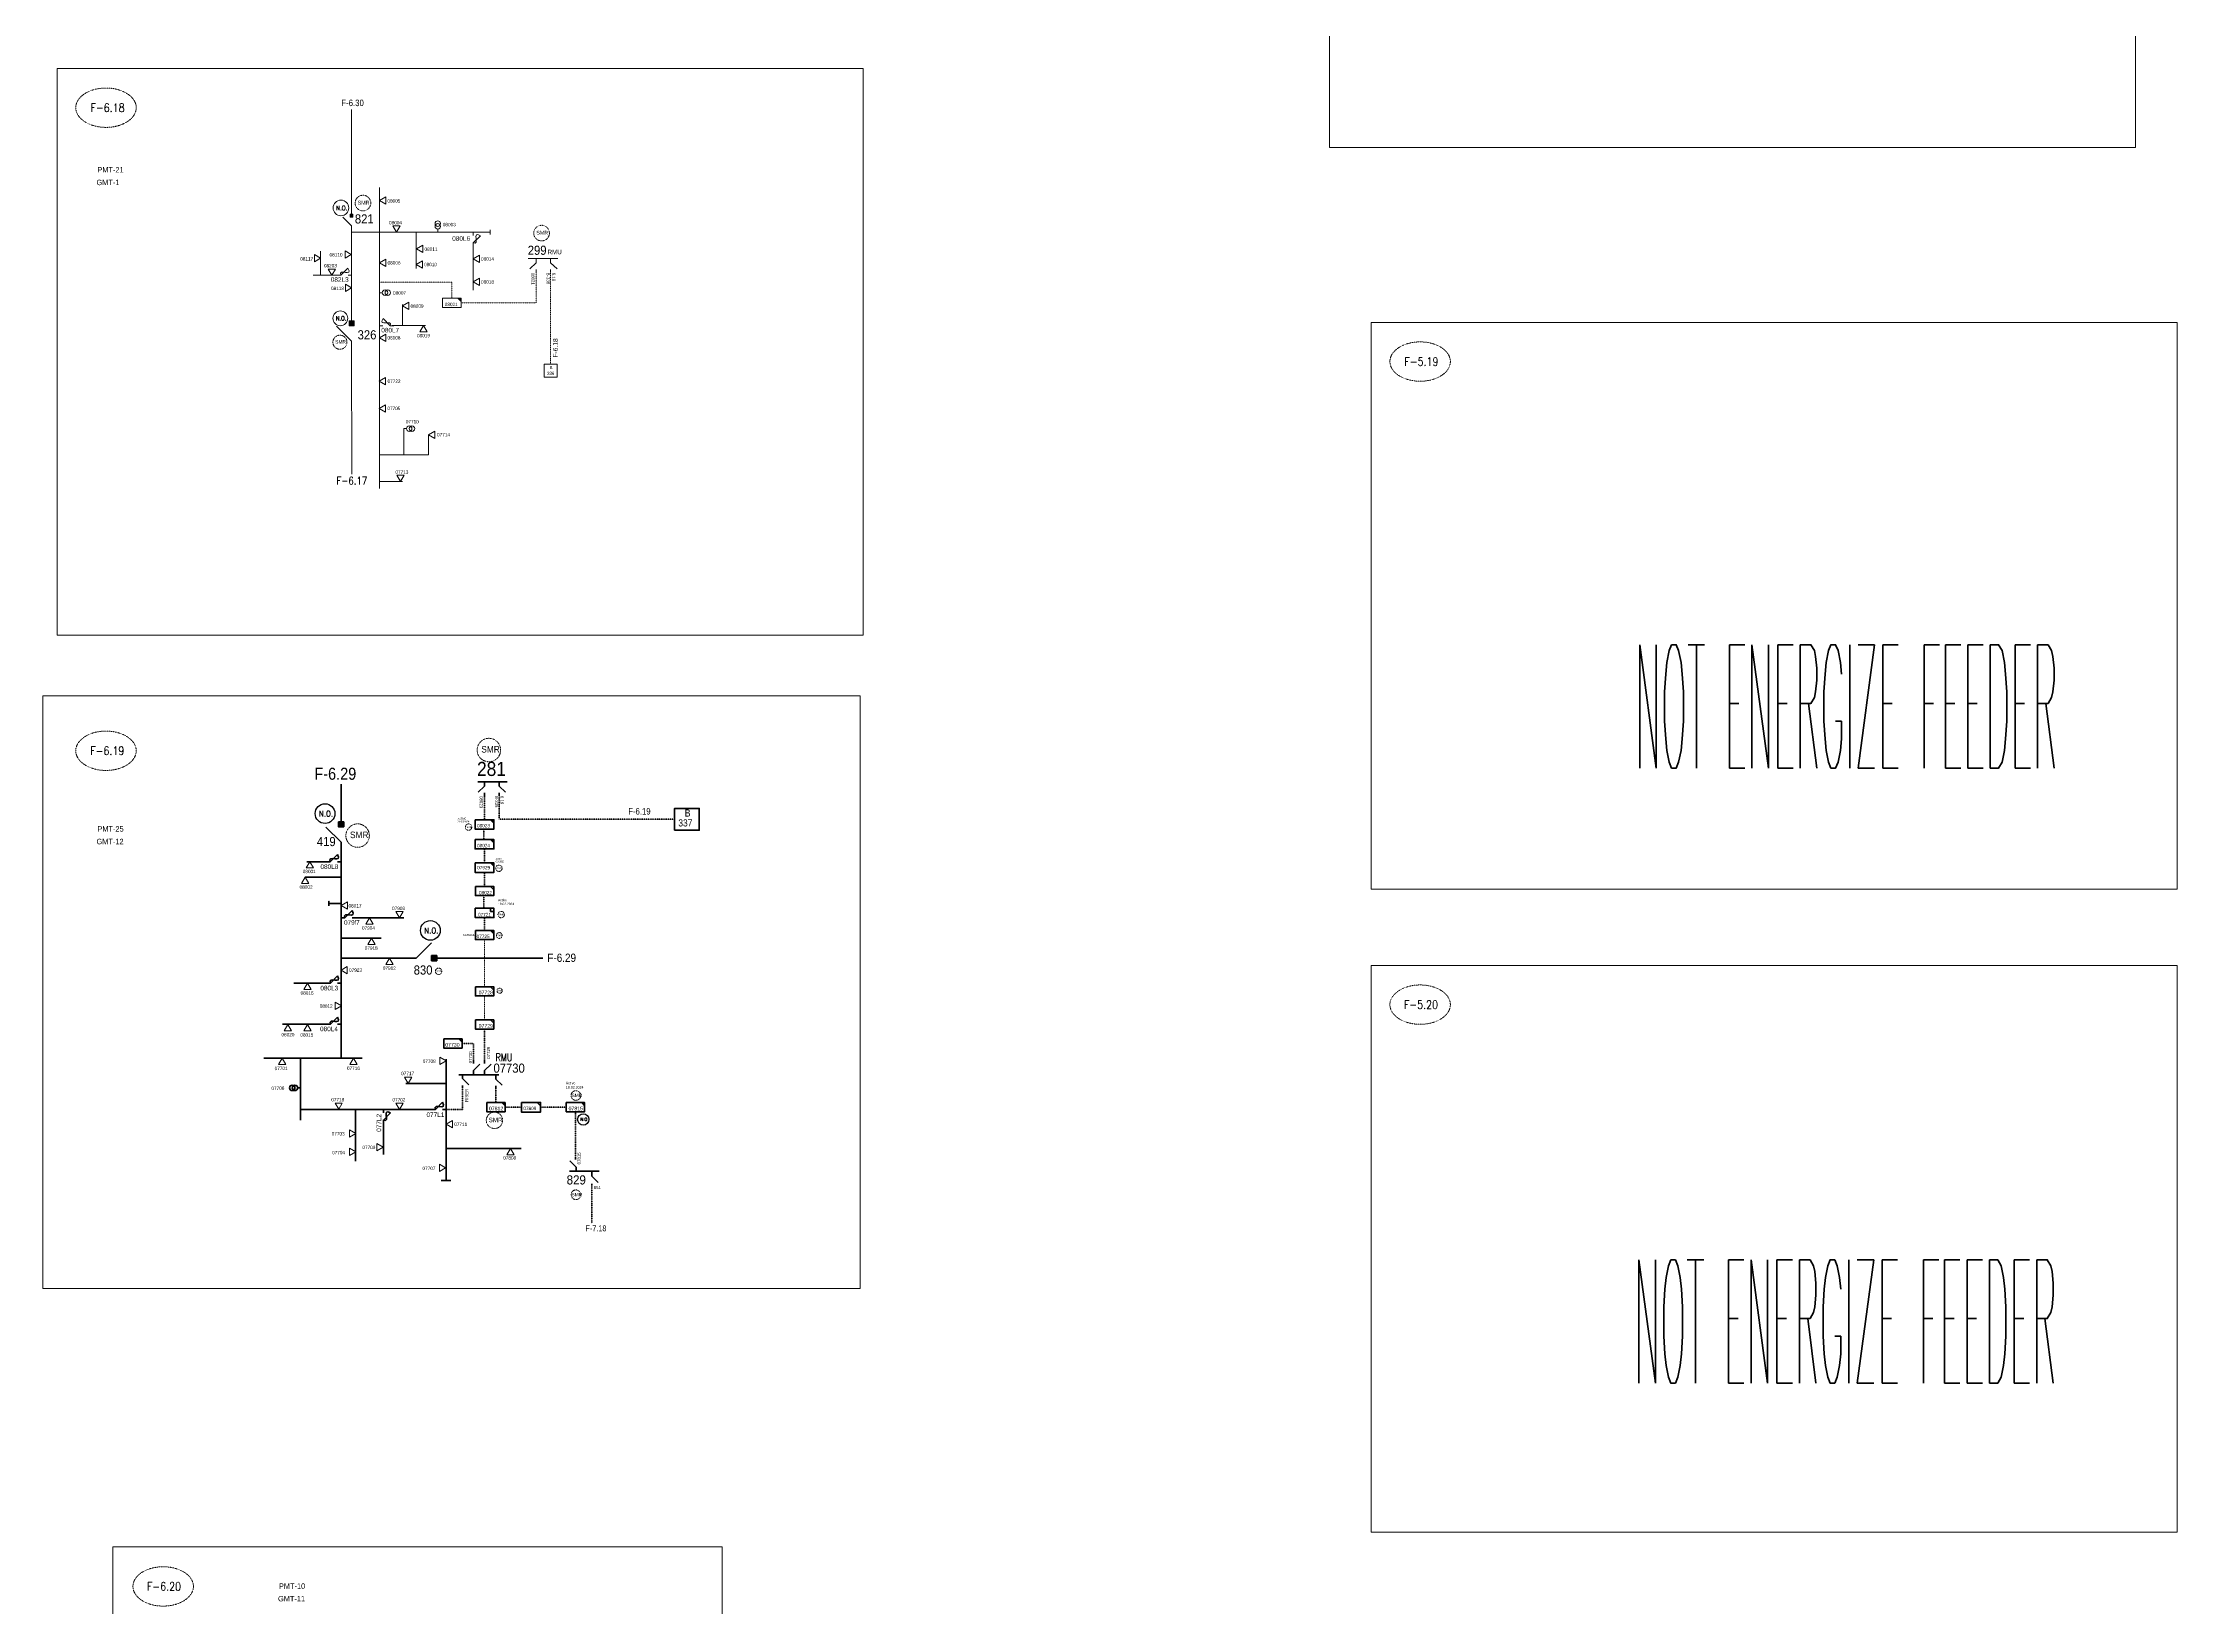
# Model space of a CAD drawing. Header units: metres. Extents: x 65984 to 144644, y -19036 to 23726.
# Drawn here: x 101617 to 103947, y 1067 to 2775 of the extents above; entities that cross this region are included whole.
import ezdxf
from ezdxf.enums import TextEntityAlignment as Align

# ---------------------------------------------------------------- set-up
doc = ezdxf.new("R2010")
doc.units = ezdxf.units.M
doc.header["$MEASUREMENT"] = 0
doc.linetypes.add('DGN Style 3', pattern=[0.013877, 0, -0.013877])
doc.layers.get('0').update_dxf_attribs({"color": 95, "lineweight": 40})
for name, color, linetype, lineweight in [('ABS', 7, 'Continuous', 40), ('ABS NUMBER', 112, 'Continuous', 30), ('d_eos', 111, 'Continuous', 40), ('d_eos no', 121, 'Continuous', 40), ('d_fco', 5, 'Continuous', 40), ('d_fco text', 95, 'Continuous', 40), ('d_oh branch', 94, 'Continuous', 40), ('d_switch', 95, 'Continuous', 40), ('d_tf', 1, 'Continuous', 40), ('d_tf no', 6, 'Continuous', 40), ('d_tf_200', 1, 'Continuous', 40), ('d_ug cable', 95, 'Continuous', 40), ('d_unit sub', 7, 'Continuous', 40), ('fedr no', 95, 'Continuous', 40), ('GRID STATION  04', 7, 'Continuous', 40), ('GRID STATION 01', 7, 'Continuous', 40), ('Level 37', 7, 'Continuous', 0), ('O H MAIN FEEDER', 4, 'Continuous', 100), ('SW N O', 114, 'Continuous', 30)]:
    doc.layers.add(name, color=color, linetype=linetype, lineweight=lineweight)
doc.styles.add('NASKHF', font='naskhf.shx', dxfattribs={"height": 8})
doc.styles.add('Style-Arial', font='arial.ttf')
doc.styles.add('Style-ENGINEERING', font='ENGINEERING.shx')
doc.styles.add('Style-msdefault', font='msdefault.shx')
doc.styles.add('Style-STANDARD', font='STANDARD.shx')

# ---------------------------------------------------------------- blocks, each defined once
blk = doc.blocks.new('TF_8')
at = {"color": 0, "linetype": 'ByBlock', "lineweight": -2}
blk.add_line((6.3, 4.95), (9.9, 1.35), dxfattribs=at)
blk.add_3dface([(-10.1, 4.95), (9.9, 4.95), (9.9, -5.05), (-10.1, -5.05)], dxfattribs=at)
blk = doc.blocks.new('exist.us-1000kva')
at = {"color": 0, "linetype": 'ByBlock', "lineweight": -2, "flags": 128}
blk.add_lwpolyline([(40, 12.9), (32.8, 20), (40, 20)], close=True, dxfattribs=at)
at = {"color": 0, "linetype": 'ByBlock', "lineweight": -2, "extrusion": (0, 0, -1)}
blk.add_solid([(-40, 12.9), (-32.8, 20), (-40, 20)], dxfattribs=at)
at = {"color": 0, "linetype": 'ByBlock', "lineweight": -2, "xscale": 2, "yscale": 2}
blk.add_blockref('TF_8', (20.2, 10.1), dxfattribs=at)
blk = doc.blocks.new('FUSE01')
at = {"color": 0, "linetype": 'ByBlock', "lineweight": -2}
blk.add_line((0, -17.15), (0, -22.55), dxfattribs=at)
at = {"color": 0, "linetype": 'ByBlock', "lineweight": -2, "flags": 128}
blk.add_lwpolyline([(0, 0.05), (0, -5.75), (-11.2, -16.95)], dxfattribs=at)
at = {"color": 0, "linetype": 'ByBlock', "lineweight": -2}
blk.add_open_spline([(-11.2, -16.95), (3.4, -25.35), (-11.6, -1.35), (0, -5.75)], degree=3, dxfattribs=at)
blk = doc.blocks.new('TFU_128')
at = {"layer": 'd_tf_200', "color": 18, "linetype": 'Continuous', "lineweight": 13}
blk.add_line((0, 10), (0, 0), dxfattribs=at)
for centre in [(0, 30), (0, 20)]:
    blk.add_circle(centre, 10, dxfattribs=at)
blk = doc.blocks.new('ABS2_1_1')
at = {"color": 0, "linetype": 'ByBlock', "lineweight": -2, "ltscale": 500}
for q in [(-29900, 43500), (0, 0)]:
    blk.add_line((0, 13600), q, dxfattribs=at)
at = {"color": 0, "linetype": 'ByBlock', "lineweight": -2, "ltscale": 500, "flags": 128}
for points in [[(5000, 43600), (-5000, 43600), (-5000, 53600), (5000, 53600)], [(3791, 49653), (3791, 49653), (3791, 49653)]]:
    blk.add_lwpolyline(points, close=True, dxfattribs=at)
at = {"color": 0, "linetype": 'ByBlock', "lineweight": -2, "ltscale": 500}
for points in [[(5000, 43600), (-5000, 43600), (5000, 53600), (-5000, 53600)], [(3791, 49653), (3791, 49653), (3791, 49653)]]:
    blk.add_solid(points, dxfattribs=at)
blk = doc.blocks.new('*U893')
at = {"layer": 'SW N O', "color": 3, "lineweight": 13}
blk.add_circle((0, 0), 16.8, dxfattribs=at)
at = {"layer": 'SW N O', "color": 3, "lineweight": 13, "style": 'Style-STANDARD'}
blk.add_text('N.O.', height=9.6, dxfattribs=at).set_placement((1.7, -0.2), align=Align.MIDDLE_CENTER)
blk = doc.blocks.new('TFU_19')
at = {"layer": 'd_tf_200', "color": 3, "linetype": 'Continuous', "lineweight": 53}
blk.add_line((0, 10), (0, 0), dxfattribs=at)
for centre in [(0, 30), (0, 20)]:
    blk.add_circle(centre, 10, dxfattribs=at)
blk = doc.blocks.new('TF3')
at = {"color": 0, "linetype": 'ByBlock', "lineweight": -2}
for p, q in [((11.3, 9), (18.3, 9)), ((18.3, 9), (18.3, 2))]:
    blk.add_line(p, q, dxfattribs=at)
at = {"color": 0, "linetype": 'ByBlock', "lineweight": -2, "flags": 128}
blk.add_lwpolyline([(18.3, 2), (11.3, 2), (11.3, 9)], dxfattribs=at)
at = {"color": 0, "linetype": 'ByBlock', "lineweight": -2}
blk.add_3dface([(-21.7, 9), (18.3, 9), (18.3, -11), (-21.7, -11)], dxfattribs=at)
blk = doc.blocks.new('TRA1_1069')
at = {"layer": 'd_tf', "color": 18, "linetype": 'Continuous', "lineweight": 13, "ltscale": 0.000374116, "extrusion": (0, 0, -1), "flags": 128}
blk.add_lwpolyline([(-10, -17), (0, 0), (10, -17)], close=True, dxfattribs=at)
blk = doc.blocks.new('TRA1_1068')
at = {"layer": 'd_tf', "color": 18, "linetype": 'Continuous', "lineweight": 13, "ltscale": 0.000374116, "xscale": 1.000046564039523, "yscale": 1.000046564039523, "zscale": 1.000046564039523, "rotation": 180}
blk.add_blockref('TRA1_1069', (0, 0), dxfattribs=at)
blk = doc.blocks.new('TRA1_1071')
at = {"layer": 'd_tf', "color": 18, "linetype": 'Continuous', "lineweight": 13, "ltscale": 0.000374116, "flags": 128}
blk.add_lwpolyline([(10, -17), (0, 0), (-10, -17)], close=True, dxfattribs=at)
blk = doc.blocks.new('TRA1_1070')
at = {"layer": 'd_tf', "color": 18, "linetype": 'Continuous', "lineweight": 13, "ltscale": 0.000374116, "xscale": 1.000046564039523, "yscale": 1.000046564039523, "zscale": 1.000046564039523, "rotation": 180}
blk.add_blockref('TRA1_1071', (0, 0), dxfattribs=at)
blk = doc.blocks.new('TRA1_1073')
at = {"layer": 'd_tf', "color": 18, "linetype": 'Continuous', "lineweight": 13, "ltscale": 0.000351504, "flags": 128}
blk.add_lwpolyline([(10, -17), (0, 0), (-10, -17)], close=True, dxfattribs=at)
blk = doc.blocks.new('TRA1_1072')
at = {"layer": 'd_tf', "color": 18, "linetype": 'Continuous', "lineweight": 13, "ltscale": 0.000351504, "xscale": 1.000046564039523, "yscale": 1.000046564039523, "zscale": 1.000046564039523, "rotation": 180}
blk.add_blockref('TRA1_1073', (0, 0), dxfattribs=at)
blk = doc.blocks.new('TRA1_1075')
at = {"layer": 'd_tf', "color": 18, "linetype": 'Continuous', "lineweight": 13, "ltscale": 0.000351504, "extrusion": (0, 0, -1), "flags": 128}
blk.add_lwpolyline([(-10, -17), (0, 0), (10, -17)], close=True, dxfattribs=at)
blk = doc.blocks.new('TRA1_1074')
at = {"layer": 'd_tf', "color": 18, "linetype": 'Continuous', "lineweight": 13, "ltscale": 0.000351504, "xscale": 1.000046564039522, "yscale": 1.000046564039522, "zscale": 1.000046564039522, "rotation": 180}
blk.add_blockref('TRA1_1075', (0, 0), dxfattribs=at)
blk = doc.blocks.new('TRA1_489')
at = {"layer": 'd_tf', "color": 3, "linetype": 'Continuous', "lineweight": 0, "ltscale": 0.000351504, "flags": 128}
blk.add_lwpolyline([(10, -17), (0, 0), (-10, -17)], close=True, dxfattribs=at)
blk = doc.blocks.new('TRA1_488')
at = {"layer": 'd_tf', "color": 3, "linetype": 'Continuous', "lineweight": 0, "ltscale": 0.000351504, "xscale": 1.000046564039523, "yscale": 1.000046564039523, "zscale": 1.000046564039523, "rotation": 180}
blk.add_blockref('TRA1_489', (0, 0), dxfattribs=at)
blk = doc.blocks.new('TRA1_491')
at = {"layer": 'd_tf', "color": 3, "linetype": 'Continuous', "lineweight": 0, "ltscale": 0.000351504, "extrusion": (0, 0, -1), "flags": 128}
blk.add_lwpolyline([(-10, -17), (0, 0), (10, -17)], close=True, dxfattribs=at)
blk = doc.blocks.new('TRA1_490')
at = {"layer": 'd_tf', "color": 3, "linetype": 'Continuous', "lineweight": 0, "ltscale": 0.000351504, "xscale": 1.000046564039522, "yscale": 1.000046564039522, "zscale": 1.000046564039522, "rotation": 180}
blk.add_blockref('TRA1_491', (0, 0), dxfattribs=at)
blk = doc.blocks.new('*U3729')
at = {"layer": 'SW N O', "color": 3, "ltscale": 0.426762}
blk.add_circle((0, 0), 16.8, dxfattribs=at)
at = {"layer": 'SW N O', "color": 3, "style": 'Style-STANDARD'}
blk.add_text('N.O.', height=9.6, dxfattribs=at).set_placement((1.7, -0.2), align=Align.MIDDLE_CENTER)
blk = doc.blocks.new('*U3730')
at = {"layer": 'SW N O', "color": 3, "extrusion": (0, 0, -1)}
blk.add_circle((0, 0), 16.8, dxfattribs=at)
at = {"layer": 'SW N O', "color": 3, "extrusion": (0, 0, -1), "style": 'Style-STANDARD'}
blk.add_text('N.O', height=9.6, rotation=180, dxfattribs=at).set_placement((-1.7, -0.2), align=Align.MIDDLE_CENTER)

msp = doc.modelspace()

# ---------------------------------------------------------------- linework, layer by layer
at = {"layer": 'd_eos', "color": 2, "linetype": 'Continuous', "lineweight": 13, "ltscale": 0.638341}
for p, q in [((102179.2, 2539), (102146.9, 2539)), ((102155.6, 2534.4), (102148.6, 2527.6)), ((102155.6, 2539), (102155.6, 2534.4)), ((102155.6, 2527), (102155.6, 2524.1)), ((102171.4, 2539), (102171.4, 2534.4)), ((102171.4, 2534.4), (102178.4, 2527.6)), ((102171.4, 2527), (102171.4, 2524.1))]:
    msp.add_line(p, q, dxfattribs=at)
at = {"layer": 'd_eos', "color": 2, "linetype": 'Continuous', "lineweight": 211, "ltscale": 0.638341}
for p, q in [((102124.1, 1967.9), (102091.8, 1967.9)), ((102099.3, 1963.2), (102092.2, 1956.4)), ((102099.3, 1967.9), (102099.3, 1963.2)), ((102115.1, 1967.9), (102115.1, 1963.2)), ((102115.1, 1963.2), (102122.1, 1956.4)), ((102099.3, 1955.8), (102099.3, 1953)), ((102115.1, 1955.8), (102115.1, 1953)), ((102224.2, 1542.7), (102191.9, 1542.7)), ((102199.4, 1547.3), (102192.4, 1554.1)), ((102199.4, 1542.7), (102199.4, 1547.3)), ((102216.2, 1542.5), (102216.2, 1537.3)), ((102216.2, 1537.3), (102223.2, 1530.5))]:
    msp.add_line(p, q, dxfattribs=at)
at = {"layer": 'd_eos', "color": 7, "linetype": 'Continuous', "lineweight": 211, "ltscale": 0.638341}
for p, q in [((102087.1, 1660.2), (102087.1, 1663)), ((102087.1, 1652.7), (102094.1, 1659.5)), ((102099.3, 1660.2), (102099.3, 1663)), ((102099.3, 1652.7), (102106.3, 1659.5)), ((102115, 1648.1), (102071.3, 1648.1)), ((102075, 1648.6), (102075, 1643.9)), ((102075, 1643.9), (102082, 1637.1)), ((102075, 1636.5), (102075, 1633.7)), ((102087.1, 1648.1), (102087.1, 1652.7)), ((102099.3, 1648.1), (102099.3, 1652.7)), ((102111.4, 1648.1), (102111.4, 1643.4)), ((102111.4, 1643.4), (102118.4, 1636.6)), ((102111.4, 1636), (102111.4, 1633.2))]:
    msp.add_line(p, q, dxfattribs=at)
at = {"layer": 'd_eos', "color": 2, "linetype": 'Continuous', "lineweight": 211, "ltscale": 0.479736}
for p, q in [((102198.6, 1555.7), (102198.6, 1557.5)), ((102216.2, 1529), (102216.2, 1527.2))]:
    msp.add_line(p, q, dxfattribs=at)
at = {"layer": 'd_oh branch', "color": 18, "linetype": 'Continuous', "lineweight": 13}
for p, q in [((101984.5, 2616.4), (101984.5, 2567.8)), ((102105.3, 2567.8), (101998.3, 2567.8)), ((102024.5, 2567.8), (102024.6, 2527.9)), ((101920.2, 2520.6), (101920.2, 2546.9)), ((102086.9, 2551.9), (102087, 2504.4)), ((101941, 2520.7), (101912.3, 2520.7)), ((101984.5, 2510), (101984.5, 2287.9)), ((102009.8, 2465.7), (102009.8, 2488.7)), ((101998.3, 2465.7), (102034.8, 2465.7)), ((102011.1, 2324.8), (102011, 2353.3)), ((102038.2, 2324.8), (102038.2, 2346.7)), ((101984.5, 2324.7), (102038.2, 2324.8)), ((101984.5, 2295.6), (102009.8, 2295.6))]:
    msp.add_line(p, q, dxfattribs=at)
at = {"layer": 'd_oh branch', "color": 251, "linetype": 'Continuous', "lineweight": 100}
for p, q in [((101942.6, 1965.4), (101942.6, 1924.1)), ((102047, 1775.3), (102162.7, 1775.3))]:
    msp.add_line(p, q, dxfattribs=at)
at = {"layer": 'd_oh branch', "color": 3, "linetype": 'Continuous', "lineweight": 100}
for p, q in [((101928.6, 1880.6), (101905.3, 1880.6)), ((101942.7, 1863.8), (101903.6, 1863.8)), ((101942.6, 1834.9), (101929.4, 1834.9)), ((101958.4, 1819.4), (102011.1, 1819.4)), ((101942.7, 1797.1), (101986.3, 1797.1)), ((102017.4, 1775.3), (101942.7, 1775.4)), ((101926.9, 1748.2), (101890.9, 1748.2)), ((101926.9, 1703.2), (101878.8, 1703.2)), ((102057.3, 1638.5), (102013.2, 1638.5)), ((101958.5, 1610.3), (101958.5, 1553.7)), ((101988.9, 1594.5), (101988.9, 1560.9))]:
    msp.add_line(p, q, dxfattribs=at)
at = {"layer": 'd_oh branch', "color": 18, "linetype": 'Continuous', "lineweight": 13, "flags": 128}
msp.add_lwpolyline([(102105.3, 2567.7), (102105.3, 2570.2), (102105.3, 2565.2)], dxfattribs=at)
at = {"layer": 'd_oh branch', "color": 30, "linetype": 'Continuous', "lineweight": 100, "flags": 128}
msp.add_lwpolyline([(101929.4, 1834.9), (101929.4, 1837.4), (101929.4, 1832.4)], dxfattribs=at)
at = {"layer": 'd_ug cable', "color": 3, "linetype": 'DGN Style 3', "lineweight": 100}
for p, q in [((102098.3, 1916.2), (102098.3, 1904.8)), ((102098.3, 1843.6), (102098.3, 1829.8)), ((102111.4, 1617.6), (102111.4, 1634.6)), ((102121.6, 1612.6), (102139.4, 1612.6))]:
    msp.add_line(p, q, dxfattribs=at)
at = {"layer": 'd_ug cable', "color": 3, "linetype": 'DGN Style 3', "lineweight": 13}
for p, q in [((102099.3, 1795.6), (102099.3, 1744.2)), ((102099.3, 1734.2), (102099.3, 1707.8))]:
    msp.add_line(p, q, dxfattribs=at)
at = {"layer": 'd_ug cable', "color": 18, "linetype": 'DGN Style 3', "lineweight": 13, "flags": 128}
for points in [[(102073.7, 2490.6), (102155.6, 2490.6), (102155.6, 2524.1)], [(102171.4, 2423.8), (102171.4, 2524.1)], [(102063.4, 2495.8), (102063.4, 2513.2), (101984.5, 2513.2)]]:
    msp.add_lwpolyline(points, dxfattribs=at)
at = {"layer": 'd_ug cable', "color": 3, "linetype": 'DGN Style 3', "lineweight": 100, "flags": 128}
for points in [[(102099.3, 1926.5), (102099.3, 1955.1)], [(102306.7, 1926.9), (102115.1, 1927.2), (102115.1, 1953)], [(102099.3, 1879.3), (102099.3, 1894.5)], [(102099.3, 1869), (102099.3, 1853.6)], [(102099.3, 1819.7), (102099.3, 1805.6)], [(102087.1, 1663), (102087.1, 1682.1), (102074.7, 1682.1)], [(102099.3, 1663), (102099.3, 1697.8)], [(102057.3, 1610.2), (102075, 1610.2), (102075, 1633.7)], [(102160.5, 1612.6), (102188.5, 1612.6)], [(102198.6, 1607.6), (102198.6, 1557.8)]]:
    msp.add_lwpolyline(points, dxfattribs=at)
at = {"layer": 'd_ug cable', "color": 5, "linetype": 'DGN Style 3', "lineweight": 100, "flags": 128}
msp.add_lwpolyline([(102216.2, 1486.1), (102216.2, 1527.2)], dxfattribs=at)
at = {"layer": 'd_ug cable', "color": 2, "linetype": 'DGN Style 3', "lineweight": 13}
for centre, radius in [((101966.5, 2599.5), 8.54), ((102161.5, 2566.7), 8.54), ((101941.4, 2447.6), 7.69), ((102104, 2002.5), 12.8), ((101960.7, 1909.1), 12.8), ((102081.8, 1918.4), 3.5), ((102114.9, 1873.5), 3.5), ((102117.4, 1822.9), 3.5), ((102115.3, 1800.1), 3.15), ((102049.1, 1761), 3.5), ((102115.7, 1739.8), 2.84), ((102110.1, 1598.3), 8.93)]:
    msp.add_circle(centre, radius, dxfattribs=at)
at = {"layer": 'd_ug cable', "color": 1, "linetype": 'DGN Style 3', "lineweight": 13}
for centre in [(102199, 1625.4), (102199, 1517.1)]:
    msp.add_circle(centre, 5.27, dxfattribs=at)
at = {"layer": 'fedr no', "color": 82, "linetype": 'DGN Style 3', "lineweight": 13, "true_color": 0x1dc70e}
for centre in [(101686, 2703.6), (103120.6, 2426.5), (101686, 2001.7), (103120.6, 1724.6), (101748.4, 1089.6)]:
    msp.add_ellipse(centre, major_axis=(33, 0), ratio=0.651175, dxfattribs=at)
at = {"layer": 'GRID STATION  04', "color": 18, "linetype": 'Continuous', "lineweight": 13, "ltscale": 0.39177, "flags": 128}
msp.add_lwpolyline([(102164.4, 2409.6), (102164.4, 2423.8), (102178.5, 2423.8), (102178.5, 2409.6)], close=True, dxfattribs=at)
at = {"layer": 'GRID STATION  04', "color": 3, "linetype": 'Continuous', "lineweight": 70, "ltscale": 0.39177, "flags": 128}
msp.add_lwpolyline([(102306.7, 1915), (102306.7, 1938.8), (102333.6, 1938.8), (102333.6, 1915)], close=True, dxfattribs=at)
at = {"layer": 'O H MAIN FEEDER', "color": 5, "lineweight": 13, "ltscale": 0.426762}
msp.add_line((101954, 2587.3), (101954, 2701.8), dxfattribs=at)
at = {"layer": 'O H MAIN FEEDER', "color": 18, "lineweight": 13, "ltscale": 0.426762}
for p, q in [((101954, 2470.9), (101954, 2570.4)), ((101998.3, 2567.8), (101954, 2567.8)), ((101984.5, 2567.8), (101984.5, 2510))]:
    msp.add_line(p, q, dxfattribs=at)
at = {"layer": 'O H MAIN FEEDER', "color": 22, "lineweight": 13, "ltscale": 0.426762}
msp.add_line((101954.1, 2441.1), (101954.2, 2303.7), dxfattribs=at)
at = {"layer": 'O H MAIN FEEDER', "color": 3, "lineweight": 211, "ltscale": 0.960543}
for p, q in [((101942.7, 1666), (101942.7, 1894.3)), ((101965.7, 1666), (101858.3, 1666)), ((101898.5, 1666), (101898.5, 1598.5)), ((102057.3, 1610.9), (102057.2, 1665.1)), ((101898.5, 1610.2), (102041.5, 1610.2)), ((102057.3, 1610.9), (102057.3, 1532.7)), ((102057.3, 1567.7), (102139.4, 1567.7)), ((102062.6, 1532.7), (102052, 1532.7))]:
    msp.add_line(p, q, dxfattribs=at)
at = {"layer": 'O H MAIN FEEDER', "color": 140, "linetype": 'Continuous', "lineweight": 13, "flags": 128}
for points in [[(103021.5, 3278.5), (103901.4, 3278.5), (103901.4, 2660), (103021.5, 2660)], [(101632.6, 2746.4), (102512.6, 2746.4), (102512.6, 2127.9), (101632.6, 2127.9)], [(103067.2, 2469.3), (103947.2, 2469.3), (103947.2, 1850.8), (103067.2, 1850.8)], [(101616.9, 2061.8), (102509.2, 2061.8), (102509.2, 1414.7), (101616.9, 1414.7)], [(103067.2, 1767.4), (103947.2, 1767.4), (103947.2, 1148.9), (103067.2, 1148.9)], [(101693.3, 1132.8), (102358.8, 1132.8), (102358.8, 672.8), (101693.3, 672.8)]]:
    msp.add_lwpolyline(points, close=True, dxfattribs=at)

# ---------------------------------------------------------------- block references
at = {"layer": 'ABS', "color": 2, "linetype": 'Continuous', "lineweight": 13, "ltscale": 0.590464, "xscale": 0.0003155434950500289, "yscale": 0.0003155434950500289, "zscale": 0.0003680335276451397, "rotation": 359.9999999999998}
msp.add_blockref('ABS2_1_1', (101954, 2570.4), dxfattribs=at)
at = {"layer": 'ABS', "color": 2, "linetype": 'Continuous', "lineweight": 13, "ltscale": 0.829472, "xscale": 0.000555747191877611, "yscale": 0.000555747191877611, "zscale": 0.0003680335276451397, "rotation": 359.9999999999998}
msp.add_blockref('ABS2_1_1', (101954.1, 2441.1), dxfattribs=at)
at = {"layer": 'ABS', "color": 2, "linetype": 'Continuous', "lineweight": 211, "ltscale": 0.829472, "xscale": 0.000555747191877611, "yscale": 0.000555747191877611, "zscale": 0.0003680335276451397}
for p, rotation in [((101942.7, 1894.3), 359.9999999999998), ((102017.2, 1775.3), 269.9999999999998)]:
    msp.add_blockref('ABS2_1_1', p, dxfattribs=dict(at, rotation=rotation))
at = {"layer": 'd_fco', "color": 18, "linetype": 'Continuous', "lineweight": 13, "xscale": 0.7, "zscale": 0.2499179648993302}
for p, yscale, rotation in [((102086.9, 2552), 0.7, 180), ((101938.3, 2520.7), -0.7, 270)]:
    msp.add_blockref('FUSE01', p, dxfattribs=dict(at, yscale=yscale, rotation=rotation))
at = {"layer": 'd_fco', "color": 7, "linetype": 'Continuous', "lineweight": 13, "xscale": 0.7, "yscale": 0.7, "zscale": 0.2499179648993302, "rotation": 269.9999999999999}
msp.add_blockref('FUSE01', (102000.3, 2465.6), dxfattribs=at)
at = {"layer": 'd_fco', "color": 3, "linetype": 'Continuous', "lineweight": 100, "xscale": 0.7, "zscale": 0.2499179648993302}
for p, yscale, rotation in [((101926.7, 1880.6), -0.7, 270), ((101942.7, 1819.4), -0.7, 270), ((101926.9, 1748.2), -0.7, 270), ((101926.9, 1703.2), -0.7, 270), ((101988.9, 1594.5), 0.7, 180)]:
    msp.add_blockref('FUSE01', p, dxfattribs=dict(at, yscale=yscale, rotation=rotation))
at = {"layer": 'd_fco', "color": 7, "linetype": 'Continuous', "lineweight": 100, "xscale": 0.7, "yscale": -0.7, "zscale": 0.2499179648993302, "rotation": 270}
msp.add_blockref('FUSE01', (102041.5, 1610.2), dxfattribs=at)
at = {"layer": 'd_tf', "color": 18, "linetype": 'Continuous', "lineweight": 13, "ltscale": 0.000374116, "xscale": 0.4, "yscale": 0.4, "zscale": 0.4}
for name, p, rotation in [('TRA1_1070', (101984.6, 2602.3), 270), ('TRA1_1070', (102003.1, 2567.8), 359.9999999999999), ('TRA1_1068', (101920.3, 2539.2), 89.99999999999997), ('TRA1_1068', (101953.8, 2543.2), 89.99999999999997), ('TRA1_1070', (102024.9, 2549.4), 270), ('TRA1_1068', (101932.6, 2520.7), 359.9999999999999), ('TRA1_1070', (101984.6, 2534.4), 270), ('TRA1_1068', (101954.1, 2507), 89.99999999999997), ('TRA1_1070', (102009.8, 2487.4), 270), ('TRA1_1070', (101984.6, 2452.5), 270), ('TRA1_1070', (102032.6, 2465.7), 180), ('TRA1_1070', (101984.3, 2405.2), 270), ('TRA1_1070', (101984.2, 2375.4), 270), ('TRA1_1070', (102007.5, 2295.6), 359.9999999999999)]:
    msp.add_blockref(name, p, dxfattribs=dict(at, rotation=rotation))
at = {"layer": 'd_tf', "color": 18, "linetype": 'Continuous', "lineweight": 13, "ltscale": 0.000351504, "xscale": 0.4, "yscale": 0.4, "zscale": 0.4, "rotation": 270}
for p in [(102087, 2538.8), (102087, 2513.7)]:
    msp.add_blockref('TRA1_1072', p, dxfattribs=at)
at = {"layer": 'd_tf', "color": 18, "linetype": 'Continuous', "lineweight": 13, "ltscale": 0.000374116, "extrusion": (0, 0, -1), "xscale": 0.4, "yscale": 0.4, "zscale": 0.4, "rotation": 90.0000000000001}
msp.add_blockref('TRA1_1068', (-102024.6, 2532.6), dxfattribs=at)
at = {"layer": 'd_tf', "color": 18, "linetype": 'Continuous', "lineweight": 13, "ltscale": 0.000351504, "extrusion": (0, 0, -1), "xscale": 0.4, "yscale": 0.4, "zscale": 0.4, "rotation": 89.99999999999997}
msp.add_blockref('TRA1_1074', (-102038.2, 2346.7), dxfattribs=at)
at = {"layer": 'd_tf', "color": 3, "linetype": 'Continuous', "lineweight": 0, "ltscale": 0.000351504, "xscale": 0.4, "yscale": 0.4, "zscale": 0.4}
for name, p, rotation in [('TRA1_488', (101908.4, 1880.6), 180), ('TRA1_490', (101942.7, 1832.7), 270), ('TRA1_488', (101973.6, 1819.3), 180), ('TRA1_488', (102006.3, 1819.4), 359.9999999999999), ('TRA1_488', (101976, 1797.1), 180), ('TRA1_488', (101995.5, 1775.3), 180), ('TRA1_488', (101905.9, 1748.1), 180), ('TRA1_490', (101942.6, 1762.3), 270), ('TRA1_488', (101884.5, 1702.9), 180), ('TRA1_488', (101905.8, 1702.9), 180), ('TRA1_488', (101878.3, 1666), 180), ('TRA1_488', (101956.1, 1666), 180), ('TRA1_488', (102057.4, 1663.1), 89.99999999999997), ('TRA1_488', (102015.9, 1638.7), 359.9999999999999), ('TRA1_488', (101940, 1610.4), 359.9999999999999), ('TRA1_488', (102006.3, 1610.2), 359.9999999999999), ('TRA1_488', (101958.6, 1584.1), 89.99999999999997), ('TRA1_490', (102057.3, 1594.3), 270), ('TRA1_488', (101958.6, 1563.8), 89.99999999999997), ('TRA1_488', (102127.7, 1567.4), 180), ('TRA1_488', (102056.8, 1546.4), 89.99999999999997)]:
    msp.add_blockref(name, p, dxfattribs=dict(at, rotation=rotation))
at = {"layer": 'd_tf', "color": 3, "linetype": 'Continuous', "lineweight": 0, "ltscale": 0.000351504, "extrusion": (0, 0, -1), "xscale": 0.4, "yscale": 0.4, "zscale": 0.4}
for name, p, rotation in [('TRA1_488', (-101903.5, 1863.8), 180.0000000000001), ('TRA1_488', (-101943.1, 1723.2), 270), ('TRA1_490', (-101988.6, 1569), 270)]:
    msp.add_blockref(name, p, dxfattribs=dict(at, rotation=rotation))
at = {"layer": 'd_tf_200', "color": 18, "linetype": 'Continuous', "lineweight": 13}
for p, xscale, yscale, zscale, rotation in [((102048.2, 2568.1), 0.3, 0.3, 0.3, 359.9999999999999), ((101984.6, 2501.7), 0.2999999999999999, 0.2999999999999999, 0.2999999999999999, 269.9999999999998)]:
    msp.add_blockref('TFU_128', p, dxfattribs=dict(at, xscale=xscale, yscale=yscale, zscale=zscale, rotation=rotation))
at = {"layer": 'd_tf_200', "color": 18, "linetype": 'Continuous', "lineweight": 13, "extrusion": (0, 0, -1), "xscale": 0.3, "yscale": 0.3, "zscale": 0.3, "rotation": 89.99999999999987}
msp.add_blockref('TFU_128', (-102011, 2353.3), dxfattribs=at)
at = {"layer": 'd_tf_200', "color": 3, "linetype": 'Continuous', "lineweight": 53, "xscale": 0.3, "yscale": 0.3, "zscale": 0.3, "rotation": 89.99999999999987}
msp.add_blockref('TFU_19', (101898.3, 1633.7), dxfattribs=at)
at = {"layer": 'd_unit sub', "color": 18, "linetype": 'Continuous', "lineweight": 13, "xscale": 0.513187992560043, "yscale": 0.513187992560043, "zscale": 0.4841668605426693}
msp.add_blockref('exist.us-1000kva', (102053.2, 2485.5), dxfattribs=at)
at = {"layer": 'd_unit sub', "color": 2, "linetype": 'Continuous', "lineweight": 40}
for name, p, xscale, yscale, zscale in [('exist.us-1000kva', (102089, 1916.2), 0.513187992560043, 0.513187992560043, 0.4841668605426693), ('exist.us-1000kva', (102089, 1869), 0.513187992560043, 0.513187992560043, 0.4841668605426693), ('TF3', (102100.1, 1825.3), 0.5086617792723244, 0.5086617792723244, 0.1475740590934058), ('exist.us-1000kva', (102089.2, 1795.6), 0.5004567291912441, 0.5004567291912441, 0.8199408297222127), ('TF_8', (102099.4, 1739.2), 0.999671859597321, 0.999671859597321, 0.2499179648993302), ('exist.us-1000kva', (102101.6, 1607.6), 0.5004567291912441, 0.5004567291912441, 0.8199408297222127), ('exist.us-1000kva', (102188.5, 1607.6), 0.5004567291912441, 0.5004567291912441, 0.8199408297222127)]:
    msp.add_blockref(name, p, dxfattribs=dict(at, xscale=xscale, yscale=yscale, zscale=zscale))
at = {"layer": 'd_unit sub', "color": 3, "linetype": 'Continuous', "lineweight": 40}
for name, p, xscale, yscale, zscale in [('exist.us-1000kva', (102089, 1894.5), 0.513187992560043, 0.513187992560043, 0.4841668605426693), ('TF_8', (102099.4, 1848.7), 0.999671859597321, 0.999671859597321, 0.2499179648993302), ('TF_8', (102099.4, 1702.9), 0.999671859597321, 0.999671859597321, 0.2499179648993302), ('exist.us-1000kva', (102054.7, 1677.1), 0.5004567291912441, 0.5004567291912441, 0.8199408297222127), ('TF_8', (102150.1, 1612.7), 1.050783347005979, 1.050783347005979, 0.2499179648993302)]:
    msp.add_blockref(name, p, dxfattribs=dict(at, xscale=xscale, yscale=yscale, zscale=zscale))
at = {"layer": 'SW N O', "color": 3, "lineweight": 13}
for p, xscale, yscale, zscale in [((101942.5, 2594.2), 0.5082136528595729, 0.5082136528595729, 0.5082136528595729), ((101941.8, 2473.7), 0.482697935979255, 0.482697935979255, 0.482697935979255)]:
    msp.add_blockref('*U893', p, dxfattribs=dict(at, xscale=xscale, yscale=yscale, zscale=zscale))
at = {"layer": 'SW N O', "color": 3, "xscale": 0.6399344052724619, "yscale": 0.6399344052724619, "zscale": 0.6399344052724619}
for p in [(101925.1, 1933.1), (102040.1, 1805.6)]:
    msp.add_blockref('*U3729', p, dxfattribs=at)
at = {"layer": 'SW N O', "color": 3, "extrusion": (0, 0, -1), "xscale": 0.3699586660365145, "yscale": 0.3699586660365145, "zscale": 0.3699586660365145, "rotation": 180.0003743485141}
msp.add_blockref('*U3730', (-102207, 1599.3), dxfattribs=at)

# ---------------------------------------------------------------- texts
at = {"layer": 'ABS NUMBER', "color": 2, "lineweight": 13, "style": 'Style-Arial', "width": 0.88}
for s, p in [('821', (101957.7, 2587.2)), ('326', (101960.7, 2460.7))]:
    msp.add_text(s, height=10, dxfattribs=at).set_placement(p, align=Align.TOP_LEFT)
at = {"layer": 'ABS NUMBER', "color": 2, "lineweight": 140, "style": 'Style-Arial', "width": 0.88}
for s, p in [('419', (101916.2, 1907.6)), ('830', (102021.9, 1767.4))]:
    msp.add_text(s, height=10, dxfattribs=at).set_placement(p, align=Align.TOP_LEFT)
at = {"layer": 'd_eos no', "color": 7, "linetype": 'Continuous', "lineweight": 140, "style": 'Style-Arial', "width": 0.88}
msp.add_text('07730', height=10, dxfattribs=at).set_placement((102109, 1660.3), align=Align.TOP_LEFT)
at = {"layer": 'd_eos no', "color": 2, "linetype": 'Continuous', "lineweight": 140, "style": 'Style-Arial', "width": 0.9}
msp.add_text('829', height=10, rotation=359.9996, dxfattribs=at).set_placement((102188.9, 1528.3))
at = {"layer": 'd_fco text', "color": 18, "linetype": 'Continuous', "lineweight": 13, "style": 'Style-msdefault', "width": 0.92}
msp.add_text('080L6', height=5, rotation=0.039, dxfattribs=at).set_placement((102073.7, 2560.8), align=Align.MIDDLE_CENTER)
msp.add_text('082L3', height=5, rotation=0.039, dxfattribs=at).set_placement((101931.4, 2518.6), align=Align.TOP_LEFT)
at = {"layer": 'd_fco text', "color": 7, "linetype": 'Continuous', "lineweight": 13, "style": 'Style-msdefault', "width": 0.92}
msp.add_text('080L7', height=5, rotation=0.039, dxfattribs=at).set_placement((101986.5, 2463.3), align=Align.TOP_LEFT)
at = {"layer": 'd_fco text', "color": 3, "linetype": 'Continuous', "lineweight": 70, "style": 'Style-msdefault', "width": 0.92}
msp.add_text('080L8', height=5, dxfattribs=at).set_placement((101929.9, 1875.2), align=Align.MIDDLE_CENTER)
for s, p in [('079l7', (101963, 1816.8)), ('080L3', (101939.5, 1745.2)), ('080L4', (101939.2, 1700.6))]:
    msp.add_text(s, height=5, rotation=0.039, dxfattribs=at).set_placement(p, align=Align.TOP_RIGHT)
msp.add_text('077L2', height=5, rotation=90, dxfattribs=at).set_placement((101981.4, 1585.8), align=Align.TOP_LEFT)
at = {"layer": 'd_fco text', "color": 7, "linetype": 'Continuous', "lineweight": 70, "style": 'Style-msdefault', "width": 0.92}
msp.add_text('077L1', height=5, dxfattribs=at).set_placement((102035.9, 1607), align=Align.TOP_LEFT)
at = {"layer": 'd_switch', "color": 7, "linetype": 'Continuous', "lineweight": 30, "style": 'Style-ENGINEERING', "width": 0.857143}
for s, p in [('07729', (102101.9, 1678.6)), ('07730', (102082.2, 1673.6)), ('RISER', (102078, 1632.8))]:
    msp.add_text(s, height=3.43, rotation=90, dxfattribs=at).set_placement(p, align=Align.TOP_RIGHT)
at = {"layer": 'd_switch', "color": 55, "linetype": 'Continuous', "lineweight": 13, "insert": (101942.9, 2712.4), "char_height": 7.071, "attachment_point": 1, "style": 'NASKHF'}
msp.add_mtext('\\Fmsdefault;\\H1x;\\W0.9;F-6.30\\P', dxfattribs=at)
at = {"layer": 'd_switch', "color": 7, "linetype": 'Continuous', "lineweight": 13, "style": 'NASKHF'}
for s, insert, char_height, attachment_point, rotation in [('\\FENGINEERING;\\H1x;\\W0.857143;08021', (102153.8, 2510.3), 3.43, 3, 270), ('\\pt57.1899;\\Fmsdefault;\\H1x;\\W0.9;F-6.18\\P', (102173.9, 2430.9), 5.289, 1, 90)]:
    msp.add_mtext(s, dxfattribs=dict(at, insert=insert, char_height=char_height, attachment_point=attachment_point, rotation=rotation))
at = {"layer": 'd_switch', "color": 55, "linetype": 'Continuous', "lineweight": 30, "attachment_point": 1, "style": 'NASKHF'}
for insert, char_height in [((101913.5, 1983.2), 13.141), ((102167.8, 1780.3), 9.007)]:
    msp.add_mtext('\\Fmsdefault;\\H1x;\\W0.9;F-6.29', dxfattribs=dict(at, insert=insert, char_height=char_height))
at = {"layer": 'd_switch', "color": 7, "linetype": 'Continuous', "lineweight": 30, "insert": (102097.4, 1939.1), "char_height": 3.43, "attachment_point": 3, "rotation": 270, "style": 'NASKHF'}
msp.add_mtext('\\FENGINEERING;\\H1x;\\W0.857143;08023', dxfattribs=at)
at = {"layer": 'd_switch', "color": 7, "linetype": 'Continuous', "lineweight": 30, "insert": (102256.1, 1939.1), "char_height": 7.027, "attachment_point": 1, "style": 'NASKHF'}
msp.add_mtext('\\Fmsdefault;\\H1x;\\W0.9;F-6.19\\P', dxfattribs=at)
at = {"layer": 'd_tf no', "color": 1, "linetype": 'Continuous', "lineweight": 40, "style": 'Style-msdefault', "width": 0.945946}
for height, p in [(4.19, (101960.8, 2602)), (4.19, (102155.8, 2569.2)), (3.77, (101936.3, 2449.9)), (7.17, (102095.7, 2006.9)), (7.17, (101952.4, 1913.5)), (1.77, (102079.7, 1919.2)), (1.77, (102112.8, 1874.3)), (1.77, (102115.2, 1823.8)), (1.59, (102113.4, 1800.9)), (1.77, (102046.9, 1761.9)), (1.43, (102114, 1740.4)), (4.99, (102103.7, 1601.2))]:
    msp.add_text('SMR', height=height, dxfattribs=at).set_placement(p, align=Align.TOP_LEFT)
at = {"layer": 'd_tf no', "color": 18, "linetype": 'Continuous', "lineweight": 13, "style": 'Style-msdefault', "width": 0.945946}
for s, p in [('08005', (101993.2, 2603.7)), ('08004', (101995, 2579.9)), ('08003', (102053.7, 2577.9)), ('08117', (101898, 2540.5)), ('08011', (102033.7, 2551)), ('08014', (102095.4, 2540.4)), ('08203', (101923.9, 2533)), ('08006', (101993.4, 2536.1)), ('08010', (102033.2, 2534.3)), ('08118', (101931.6, 2508.2)), ('08007', (101999.4, 2503.2)), ('08018', (102095.4, 2515.3)), ('08009', (102018.5, 2488.9)), ('08021', (102055.8, 2490.7)), ('08008', (101993.3, 2454.3)), ('08019', (102025.5, 2456.7)), ('07722', (101993.4, 2406.9)), ('07705', (101993.2, 2377.2)), ('07710', (102013.3, 2362.7))]:
    msp.add_text(s, height=3.7, dxfattribs=at).set_placement(p, align=Align.TOP_LEFT)
for s, p in [('08110', (101944.2, 2544.9)), ('07713', (102016.1, 2307.7))]:
    msp.add_text(s, height=3.7, dxfattribs=at).set_placement(p, align=Align.TOP_RIGHT)
msp.add_text('07714', height=3.7, dxfattribs=at).set_placement((102047.4, 2344.9))
at = {"layer": 'd_tf no', "color": 121, "linetype": 'Continuous', "lineweight": 40, "style": 'Style-msdefault'}
for s, height, width, p in [('08023', 3.7, 0.945946, (102091, 1921.8)), ('07929', 3.7, 0.945946, (102091.2, 1876)), ('07815', 4, 0.925, (102191, 1613.3))]:
    msp.add_text(s, height=height, dxfattribs=dict(at, width=width)).set_placement(p, align=Align.TOP_LEFT)
at = {"layer": 'd_tf no', "color": 3, "linetype": 'Continuous', "lineweight": 40, "style": 'Style-msdefault'}
for s, height, width, p in [('08024', 3.7, 0.945946, (102091, 1900.1)), ('08001', 3.7, 0.945946, (101900.8, 1871.8)), ('08017', 3.7, 0.945946, (101950.8, 1834.3)), ('07903', 3.7, 0.945946, (101998.3, 1831.5)), ('07904', 3.7, 0.945946, (101965.4, 1810)), ('07918', 3.7, 0.945946, (101968.5, 1788.2)), ('07923', 3.7, 0.945946, (101951.3, 1764.1)), ('07912', 3.7, 0.945946, (101988.2, 1766.3)), ('07730', 4, 0.925, (102056.3, 1682.7)), ('07701', 3.7, 0.945946, (101870.1, 1656.8)), ('07716', 3.7, 0.945946, (101949, 1657)), ('07708', 3.7, 0.945946, (102031.8, 1664.7)), ('07706', 3.7, 0.945946, (101866.6, 1635.2)), ('07717', 3.7, 0.945946, (102008.2, 1651.3)), ('07718', 3.7, 0.945946, (101931.9, 1622.7)), ('07702', 3.7, 0.945946, (101998.7, 1622.6)), ('07809', 3.7, 0.945946, (102141.6, 1613.2)), ('07703', 3.7, 0.945946, (101932.4, 1585.5)), ('07711', 3.7, 0.945946, (102066.2, 1595.9)), ('07704', 3.7, 0.945946, (101932.8, 1565)), ('07707', 3.7, 0.945946, (102031.5, 1547.7)), ('07808', 3.7, 0.945946, (102119.6, 1559.2))]:
    msp.add_text(s, height=height, dxfattribs=dict(at, width=width)).set_placement(p, align=Align.TOP_LEFT)
for s, height, width, p in [('08002', 3.7, 0.945946, (101911.5, 1854.8)), ('08022', 3.7, 0.945946, (102107.4, 1848.7)), ('08016', 3.7, 0.945946, (101912.6, 1739.2)), ('08012', 3.7, 0.945946, (101933.4, 1724.9)), ('07729', 4, 0.925, (102108.5, 1703.4)), ('08020', 3.7, 0.945946, (101891.7, 1693.7)), ('08015', 3.7, 0.945946, (101912.3, 1693.4)), ('07709', 3.7, 0.945946, (101980.1, 1570.6))]:
    msp.add_text(s, height=height, dxfattribs=dict(at, width=width)).set_placement(p, align=Align.TOP_RIGHT)
at = {"layer": 'd_tf no', "color": 121, "linetype": 'Continuous', "lineweight": 40, "style": 'Style-msdefault', "width": 0.945946}
msp.add_text('07721', height=3.7, dxfattribs=at).set_placement((102106.3, 1824.8), align=Align.TOP_RIGHT)
at = {"layer": 'd_tf no', "color": 2, "linetype": 'Continuous', "lineweight": 40, "style": 'Style-msdefault'}
for s, height, width, p in [('07725', 3.7, 0.945946, (102090.6, 1800.9)), ('07812', 4, 0.925, (102104, 1613.2))]:
    msp.add_text(s, height=height, dxfattribs=dict(at, width=width)).set_placement(p, align=Align.TOP_LEFT)
at = {"layer": 'd_tf no', "color": 2, "linetype": 'Continuous', "lineweight": 40, "style": 'Style-msdefault', "width": 0.925}
msp.add_text('07728', height=4, dxfattribs=at).set_placement((102108.5, 1739.8), align=Align.TOP_RIGHT)
at = {"layer": 'd_tf no', "color": 121, "linetype": 'Continuous', "lineweight": 40, "attachment_point": 1, "style": 'NASKHF'}
for s, insert, char_height in [('\\Fmsdefault;\\H1x;\\W0.945946;ACTIVE\\P21/03/2024', (102069.8, 1928.5), 1.855), ('\\Fmsdefault;\\H1x;\\W0.945946;Active\\P6.9.2023', (102111.4, 1884.6), 1.743), ('\\Fmsdefault;\\H1x;\\W0.945946;Active\\P18.02.2024', (102114, 1840), 2.545), ('\\Fmsdefault;\\H1x;\\W0.945946;SCHOOL', (102075.6, 1801.8), 2.29), ('\\Fmsdefault;\\H1x;\\W0.945946;Active\\P18.02.2024', (102188, 1640.4), 2.805)]:
    msp.add_mtext(s, dxfattribs=dict(at, insert=insert, char_height=char_height))
at = {"layer": 'd_tf no', "color": 2, "lineweight": 13, "char_height": 3.734, "attachment_point": 1, "style": 'NASKHF'}
for insert in [(102194.2, 1627.4), (102194.2, 1519.1)]:
    msp.add_mtext('\\Fmsdefault;\\H1x;\\W0.925;SMR\\P', dxfattribs=dict(at, insert=insert))
at = {"layer": 'fedr no', "color": 6, "linetype": 'Continuous', "lineweight": 13, "style": 'Style-STANDARD', "width": 0.909091}
for s, p in [('F-6.18', (101687.7, 2703.6)), ('F-5.19', (103122, 2426.5)), ('F-6.19', (101687.5, 2001.7)), ('F-5.20', (103121.6, 1724.6)), ('F-6.20', (101749.4, 1089.6))]:
    msp.add_text(s, height=9.19, dxfattribs=at).set_placement(p, align=Align.MIDDLE_CENTER)
at = {"layer": 'fedr no', "color": 55, "linetype": 'Continuous', "lineweight": 13, "style": 'Style-STANDARD', "width": 0.909091}
msp.add_text('F-6.17', height=8.27, dxfattribs=at).set_placement((101954.4, 2296.4), align=Align.MIDDLE_CENTER)
at = {"layer": 'fedr no', "color": 6, "linetype": 'Continuous', "lineweight": 13, "char_height": 134.545, "width": 1315.628, "attachment_point": 5, "style": 'Style-STANDARD'}
for insert in [(103585.8, 2050.1), (103584.9, 1378.8)]:
    msp.add_mtext('\\H1x;\\W0.245275;NOT ENERGIZE FEEDER', dxfattribs=dict(at, insert=insert))
at = {"layer": 'GRID STATION  04', "color": 18, "linetype": 'Continuous', "lineweight": 13, "style": 'Style-msdefault', "width": 0.888889}
for s, p in [('336', (102167.5, 2415.4)), ('B', (102170.3, 2421.7))]:
    msp.add_text(s, height=3.47, dxfattribs=at).set_placement(p, align=Align.TOP_LEFT)
at = {"layer": 'GRID STATION  04', "color": 3, "linetype": 'Continuous', "lineweight": 30, "style": 'Style-msdefault', "width": 0.888889}
for s, height, p in [('B', 7.86, (102317.8, 1937.7)), ('337', 7.74, (102310.8, 1926.8))]:
    msp.add_text(s, height=height, rotation=0.0317, dxfattribs=at).set_placement(p, align=Align.TOP_LEFT)
at = {"layer": 'GRID STATION 01', "linetype": 'Continuous', "lineweight": 13, "style": 'Style-msdefault', "width": 0.888889}
for s, p in [('PMT-21', (101676.6, 2638.8)), ('GMT-1', (101675.6, 2625)), ('PMT-25', (101676.6, 1919.4)), ('GMT-12', (101675.6, 1905.6)), ('GMT-11', (101873.8, 1079.2)), ('PMT-10', (101874.8, 1092.9))]:
    msp.add_text(s, height=5.94, dxfattribs=at).set_placement(p, align=Align.TOP_LEFT)
at = {"layer": 'Level 37', "color": 2, "linetype": 'Continuous', "lineweight": 13, "style": 'Style-Arial', "width": 0.88}
msp.add_text('299', height=10, dxfattribs=at).set_placement((102146.4, 2553), align=Align.TOP_LEFT)
at = {"layer": 'Level 37', "color": 2, "linetype": 'Continuous', "lineweight": 13, "style": 'Style-msdefault', "width": 0.854701}
msp.add_text('RMU', height=4.99, dxfattribs=at).set_placement((102175.8, 2546.1), align=Align.MIDDLE_CENTER)
at = {"layer": 'Level 37', "color": 7, "linetype": 'Continuous', "lineweight": 13, "style": 'Style-ENGINEERING', "width": 0.857143}
for s, p in [('B-336', (102170.4, 2523.5)), ('6.18', (102176.5, 2523.5))]:
    msp.add_text(s, height=3.43, rotation=270, dxfattribs=at).set_placement(p, align=Align.TOP_LEFT)
at = {"layer": 'Level 37', "color": 2, "linetype": 'Continuous', "lineweight": 120, "style": 'Style-Arial', "width": 0.88}
msp.add_text('281', height=15.43, dxfattribs=at).set_placement((102091, 1989.6), align=Align.TOP_LEFT)
at = {"layer": 'Level 37', "color": 7, "linetype": 'Continuous', "lineweight": 30, "style": 'Style-ENGINEERING', "width": 0.857143}
for s, p in [('B-335', (102114.1, 1952.4)), ('6.19', (102120.1, 1952.4))]:
    msp.add_text(s, height=3.43, rotation=270, dxfattribs=at).set_placement(p, align=Align.TOP_LEFT)
at = {"layer": 'Level 37', "color": 7, "linetype": 'Continuous', "lineweight": 53, "style": 'Style-STANDARD', "width": 0.854701}
msp.add_text('RMU', height=8.14, dxfattribs=at).set_placement((102120.4, 1667.1), align=Align.MIDDLE_CENTER)
at = {"layer": 'Level 37', "color": 7, "linetype": 'Continuous', "lineweight": 53, "style": 'Style-ENGINEERING', "width": 0.857143}
msp.add_text('07815', height=3.43, rotation=89.9996, dxfattribs=at).set_placement((102200.7, 1563.3), align=Align.TOP_RIGHT)
at = {"layer": 'Level 37', "color": 2, "linetype": 'Continuous', "lineweight": 53, "style": 'Style-ENGINEERING', "width": 0.857143}
msp.add_text('851', height=3.43, rotation=359.9996, dxfattribs=at).set_placement((102218.4, 1523.3))
at = {"layer": 'Level 37', "color": 55, "linetype": 'Continuous', "lineweight": 53, "style": 'Style-ENGINEERING', "width": 0.857143}
msp.add_text('F-7.18', height=6.37, rotation=359.9996, dxfattribs=at).set_placement((102232.3, 1483.6), align=Align.TOP_RIGHT)

doc.saveas('drawing.dxf')
